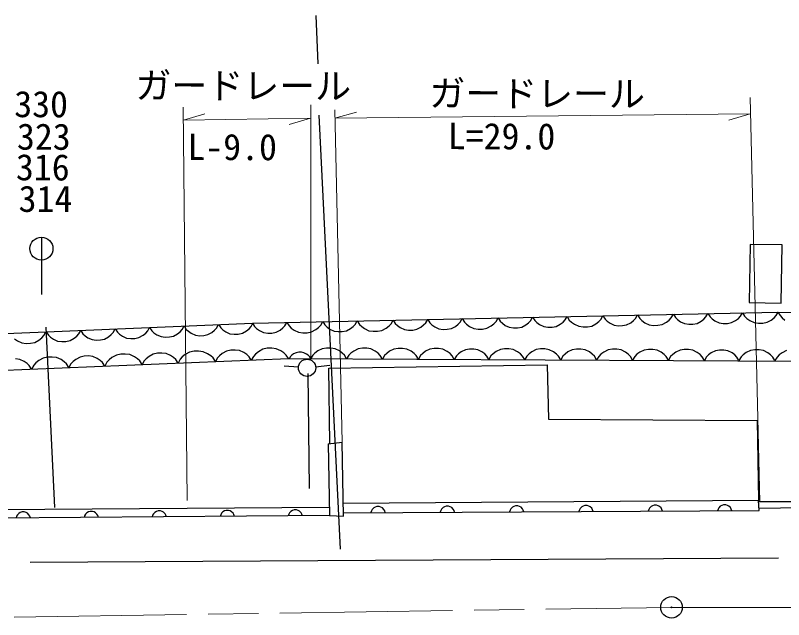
# Model space of a CAD drawing. Units: millimetres, scale not verified. Extents: x 40000 to 680000, y 20000 to 380000.
# Drawn here: x 125952 to 179404, y 285210 to 327284 of the extents above; entities that cross this region are included whole.
import ezdxf
from ezdxf.enums import TextEntityAlignment as Align

# ---------------------------------------------------------------- set-up
doc = ezdxf.new("R2010")
doc.units = ezdxf.units.MM
doc.header["$LTSCALE"] = 1000
doc.linetypes.add('CHAIN', pattern=[18.5, 12, -1.5, 3.5, -1.5])
for name, color, linetype, lineweight in [('M-BGD', 7, 'Continuous', 25), ('M-BMK', 2, 'CHAIN', 13), ('M-BMK-SRVR', 3, 'Continuous', 25), ('M-STR-HTXT', 7, 'Continuous', 13), ('M-STR-STRC', 7, 'Continuous', 25)]:
    doc.layers.add(name, color=color, linetype=linetype, lineweight=lineweight)
doc.styles.add('ＭＳ ゴシック', font='')
doc.styles.get('ＭＳ ゴシック').set_extended_font_data('MS Gothic')

msp = doc.modelspace()

# ---------------------------------------------------------------- linework, layer by layer
at = {"layer": 'M-BGD'}
for p, q in [((177081, 311338), (177009, 307281)), ((179311, 311298), (177081, 311338)), ((179239, 307242), (179311, 311298)), ((177009, 307281), (179239, 307242)), ((142442, 305859), (179010, 306628)), ((164198, 306076), (164337, 306319)), ((164337, 306319), (164492, 306073)), ((166691, 306119), (166836, 306372)), ((166836, 306372), (166985, 306135)), ((169097, 306180), (169236, 306423)), ((169236, 306423), (169391, 306176)), ((171590, 306222), (171735, 306475)), ((171735, 306475), (171884, 306238)), ((173855, 306136), (173996, 306283)), ((173996, 306283), (174134, 306526)), ((174134, 306526), (174284, 306289)), ((174284, 306289), (174431, 306148)), ((176254, 306186), (176395, 306333)), ((176395, 306333), (176534, 306576)), ((176534, 306576), (176689, 306329)), ((176689, 306329), (176842, 306183)), ((178742, 306223), (178889, 306376)), ((178889, 306376), (179033, 306629)), ((179010, 306628), (179155, 306375)), ((179010, 306628), (223807, 305585)), ((179155, 306375), (179301, 306221)), ((128098, 305248), (142442, 305859)), ((139953, 305512), (140087, 305758)), ((140087, 305758), (140241, 305525)), ((142351, 305615), (142485, 305860)), ((142442, 305859), (142591, 305622)), ((144702, 305666), (144841, 305909)), ((144841, 305909), (144996, 305662)), ((147196, 305709), (147340, 305962)), ((147340, 305962), (147489, 305725)), ((149460, 305622), (149601, 305769)), ((149601, 305769), (149740, 306012)), ((149740, 306012), (149895, 305765)), ((149895, 305765), (150048, 305619)), ((151948, 305659), (152095, 305812)), ((152095, 305812), (152239, 306065)), ((152239, 306065), (152388, 305828)), ((152388, 305828), (152535, 305687)), ((154359, 305725), (154500, 305872)), ((154500, 305872), (154639, 306115)), ((154639, 306115), (154788, 305878)), ((154788, 305878), (154935, 305737)), ((156569, 305628), (156758, 305776)), ((156758, 305776), (156899, 305923)), ((156899, 305923), (157038, 306166)), ((157038, 306166), (157194, 305919)), ((157194, 305919), (157347, 305772)), ((157347, 305772), (157550, 305626)), ((159049, 305658), (159246, 305812)), ((159246, 305812), (159393, 305965)), ((159393, 305965), (159538, 306218)), ((159538, 306218), (159687, 305982)), ((159687, 305982), (159834, 305841)), ((159834, 305841), (160029, 305701)), ((161468, 305731), (161657, 305879)), ((161657, 305879), (161798, 306026)), ((161798, 306026), (161937, 306269)), ((161937, 306269), (162086, 306032)), ((162086, 306032), (162233, 305891)), ((162233, 305891), (162428, 305751)), ((162428, 305751), (162719, 305613)), ((163583, 305631), (163868, 305781)), ((163868, 305781), (164057, 305929)), ((164057, 305929), (164198, 306076)), ((164492, 306073), (164645, 305926)), ((164645, 305926), (164848, 305780)), ((164848, 305780), (165151, 305636)), ((166051, 305655), (166348, 305812)), ((166348, 305812), (166545, 305966)), ((166545, 305966), (166691, 306119)), ((166985, 306135), (167132, 305994)), ((167132, 305994), (167327, 305854)), ((167327, 305854), (167618, 305716)), ((168482, 305735), (168767, 305885)), ((168767, 305885), (168956, 306033)), ((168956, 306033), (169097, 306180)), ((169391, 306176), (169544, 306029)), ((169544, 306029), (169747, 305883)), ((169747, 305883), (170050, 305740)), ((170651, 305702), (170950, 305758)), ((170950, 305758), (171247, 305915)), ((171247, 305915), (171444, 306069)), ((171444, 306069), (171590, 306222)), ((171884, 306238), (172031, 306097)), ((172031, 306097), (172226, 305957)), ((172226, 305957), (172517, 305819)), ((172517, 305819), (172806, 305778)), ((172806, 305778), (173094, 305784)), ((173094, 305784), (173381, 305838)), ((173381, 305838), (173666, 305988)), ((173666, 305988), (173855, 306136)), ((174431, 306148), (174625, 306008)), ((174625, 306008), (174916, 305870)), ((174916, 305870), (175205, 305828)), ((175205, 305828), (175493, 305834)), ((175493, 305834), (175780, 305888)), ((175780, 305888), (176065, 306038)), ((176065, 306038), (176254, 306186)), ((176842, 306183), (177045, 306037)), ((177045, 306037), (177349, 305893)), ((177349, 305893), (177649, 305849)), ((177649, 305849), (177949, 305856)), ((177949, 305856), (178248, 305912)), ((178248, 305912), (178545, 306068)), ((178545, 306068), (178742, 306223)), ((179301, 306221), (179498, 306067)), ((88304, 303611), (128098, 305248)), ((127931, 304991), (128070, 305247)), ((128098, 305248), (128252, 305014)), ((130362, 305104), (130496, 305350)), ((130496, 305350), (130650, 305116)), ((132760, 305206), (132893, 305452)), ((132893, 305452), (133047, 305218)), ((133047, 305218), (133197, 305081)), ((135020, 305158), (135158, 305308)), ((135158, 305308), (135291, 305554)), ((135291, 305554), (135445, 305320)), ((135445, 305320), (135595, 305183)), ((137232, 305108), (137418, 305260)), ((137418, 305260), (137555, 305410)), ((137555, 305410), (137689, 305656)), ((137689, 305656), (137843, 305423)), ((137843, 305423), (137993, 305285)), ((137993, 305285), (138191, 305149)), ((139630, 305210), (139815, 305362)), ((139815, 305362), (139953, 305512)), ((140241, 305525), (140391, 305387)), ((140391, 305387), (140589, 305251)), ((140589, 305251), (140883, 305120)), ((141746, 305156), (142028, 305313)), ((142028, 305313), (142213, 305465)), ((142213, 305465), (142351, 305615)), ((142591, 305622), (142738, 305481)), ((142738, 305481), (142933, 305341)), ((142933, 305341), (143223, 305203)), ((143800, 305167), (144087, 305221)), ((144087, 305221), (144372, 305371)), ((144372, 305371), (144561, 305519)), ((144561, 305519), (144702, 305666)), ((144996, 305662), (145149, 305516)), ((145149, 305516), (145352, 305370)), ((145352, 305370), (145656, 305226)), ((145656, 305226), (145957, 305182)), ((146256, 305189), (146555, 305245)), ((146555, 305245), (146852, 305401)), ((146852, 305401), (147049, 305555)), ((147049, 305555), (147196, 305709)), ((147489, 305725), (147636, 305584)), ((147636, 305584), (147831, 305444)), ((147831, 305444), (148122, 305306)), ((148122, 305306), (148411, 305264)), ((148411, 305264), (148699, 305270)), ((148699, 305270), (148986, 305324)), ((148986, 305324), (149271, 305474)), ((149271, 305474), (149460, 305622)), ((150048, 305619), (150251, 305473)), ((150251, 305473), (150554, 305329)), ((150554, 305329), (150855, 305286)), ((150855, 305286), (151155, 305292)), ((151155, 305292), (151454, 305348)), ((151454, 305348), (151751, 305504)), ((151751, 305504), (151948, 305659)), ((152535, 305687), (152730, 305547)), ((152730, 305547), (153021, 305409)), ((153021, 305409), (153310, 305367)), ((153310, 305367), (153598, 305373)), ((153598, 305373), (153885, 305427)), ((153885, 305427), (154170, 305577)), ((154170, 305577), (154359, 305725)), ((154935, 305737), (155130, 305598)), ((155130, 305598), (155421, 305460)), ((155421, 305460), (155710, 305418)), ((155710, 305418), (155998, 305424)), ((155998, 305424), (156285, 305478)), ((156285, 305478), (156569, 305628)), ((157550, 305626), (157853, 305483)), ((157853, 305483), (158154, 305439)), ((158154, 305439), (158454, 305445)), ((158454, 305445), (158753, 305502)), ((158753, 305502), (159049, 305658)), ((160029, 305701), (160320, 305563)), ((160320, 305563), (160609, 305521)), ((160609, 305521), (160897, 305527)), ((160897, 305527), (161184, 305581)), ((161184, 305581), (161468, 305731)), ((162719, 305613), (163008, 305571)), ((163008, 305571), (163296, 305577)), ((163296, 305577), (163583, 305631)), ((165151, 305636), (165452, 305593)), ((165452, 305593), (165752, 305599)), ((165752, 305599), (166051, 305655)), ((167618, 305716), (167907, 305674)), ((167907, 305674), (168195, 305680)), ((168195, 305680), (168482, 305735)), ((170050, 305740), (170351, 305696)), ((170351, 305696), (170651, 305702)), ((125889, 304757), (126095, 304615)), ((127593, 304677), (127787, 304835)), ((127787, 304835), (127931, 304991)), ((128252, 305014), (128402, 304876)), ((128402, 304876), (128600, 304741)), ((128600, 304741), (128894, 304609)), ((129757, 304646), (130038, 304802)), ((130038, 304802), (130224, 304954)), ((130224, 304954), (130362, 305104)), ((130650, 305116), (130800, 304978)), ((130800, 304978), (130998, 304843)), ((130998, 304843), (131291, 304711)), ((131291, 304711), (131581, 304675)), ((131581, 304675), (131869, 304688)), ((131869, 304688), (132155, 304748)), ((132155, 304748), (132436, 304904)), ((132436, 304904), (132622, 305056)), ((132622, 305056), (132760, 305206)), ((133197, 305081), (133395, 304945)), ((133395, 304945), (133689, 304813)), ((133689, 304813), (133979, 304778)), ((133979, 304778), (134267, 304790)), ((134267, 304790), (134552, 304850)), ((134552, 304850), (134834, 305006)), ((134834, 305006), (135020, 305158)), ((135595, 305183), (135793, 305047)), ((135793, 305047), (136087, 304915)), ((136087, 304915), (136377, 304880)), ((136377, 304880), (136665, 304892)), ((136665, 304892), (136950, 304952)), ((136950, 304952), (137232, 305108)), ((138191, 305149), (138485, 305017)), ((138485, 305017), (138775, 304982)), ((138775, 304982), (139062, 304994)), ((139062, 304994), (139348, 305054)), ((139348, 305054), (139630, 305210)), ((140883, 305120), (141173, 305084)), ((141173, 305084), (141460, 305096)), ((141460, 305096), (141746, 305156)), ((143223, 305203), (143512, 305161)), ((143512, 305161), (143800, 305167)), ((145957, 305182), (146256, 305189)), ((126095, 304615), (126401, 304477)), ((126401, 304477), (126702, 304440)), ((126702, 304440), (127002, 304452)), ((127002, 304452), (127300, 304514)), ((127300, 304514), (127593, 304677)), ((128894, 304609), (129183, 304573)), ((129183, 304573), (129471, 304586)), ((129471, 304586), (129757, 304646)), ((132979, 303624), (132674, 303456)), ((133289, 303689), (132979, 303624)), ((133600, 303702), (133289, 303689)), ((133914, 303662), (133600, 303702)), ((134232, 303519), (133914, 303662)), ((135546, 303700), (135252, 303538)), ((135844, 303762), (135546, 303700)), ((136144, 303774), (135844, 303762)), ((136445, 303737), (136144, 303774)), ((136751, 303599), (136445, 303737)), ((137769, 303662), (137568, 303498)), ((138075, 303830), (137769, 303662)), ((138385, 303895), (138075, 303830)), ((138696, 303908), (138385, 303895)), ((139010, 303868), (138696, 303908)), ((139328, 303725), (139010, 303868)), ((139542, 303578), (139328, 303725)), ((140348, 303744), (140154, 303586)), ((140642, 303906), (140348, 303744)), ((140940, 303968), (140642, 303906)), ((141239, 303980), (140940, 303968)), ((141541, 303943), (141239, 303980)), ((141847, 303805), (141541, 303943)), ((142053, 303663), (141847, 303805)), ((142209, 303519), (142053, 303663)), ((142664, 303704), (142514, 303542)), ((142865, 303868), (142664, 303704)), ((143171, 304037), (142865, 303868)), ((143480, 304101), (143171, 304037)), ((143792, 304114), (143480, 304101)), ((144106, 304074), (143792, 304114)), ((144424, 303931), (144106, 304074)), ((144638, 303784), (144424, 303931)), ((144800, 303634), (144638, 303784)), ((144967, 303381), (144800, 303634)), ((145188, 303620), (145098, 303530)), ((145309, 303709), (145188, 303620)), ((145489, 303798), (145309, 303709)), ((145669, 303827), (145489, 303798)), ((145849, 303827), (145669, 303827)), ((146029, 303796), (145849, 303827)), ((146209, 303705), (146029, 303796)), ((146328, 303614), (146209, 303705)), ((146418, 303524), (146328, 303614)), ((146643, 303623), (146492, 303374)), ((146794, 303772), (146643, 303623)), ((146994, 303922), (146794, 303772)), ((147295, 304070), (146994, 303922)), ((147595, 304119), (147295, 304070)), ((147895, 304118), (147595, 304119)), ((148195, 304067), (147895, 304118)), ((148494, 303916), (148195, 304067)), ((148694, 303765), (148494, 303916)), ((148843, 303614), (148694, 303765)), ((148992, 303364), (148843, 303614)), ((149143, 303613), (148992, 303364)), ((149294, 303762), (149143, 303613)), ((149494, 303912), (149294, 303762)), ((149795, 304060), (149494, 303912)), ((150095, 304109), (149795, 304060)), ((150395, 304108), (150095, 304109)), ((150695, 304057), (150395, 304108)), ((150994, 303906), (150695, 304057)), ((151194, 303755), (150994, 303906)), ((151343, 303604), (151194, 303755)), ((151794, 303752), (151643, 303603)), ((151994, 303902), (151794, 303752)), ((152295, 304050), (151994, 303902)), ((152595, 304099), (152295, 304050)), ((152895, 304098), (152595, 304099)), ((153195, 304047), (152895, 304098)), ((153494, 303896), (153195, 304047)), ((153694, 303745), (153494, 303896)), ((153843, 303594), (153694, 303745)), ((154294, 303742), (154143, 303593)), ((154494, 303892), (154294, 303742)), ((154795, 304040), (154494, 303892)), ((155095, 304089), (154795, 304040)), ((155395, 304088), (155095, 304089)), ((155695, 304037), (155395, 304088)), ((155994, 303886), (155695, 304037)), ((156194, 303735), (155994, 303886)), ((156343, 303584), (156194, 303735)), ((156782, 303717), (156637, 303573)), ((156974, 303860), (156782, 303717)), ((157263, 304003), (156974, 303860)), ((157551, 304049), (157263, 304003)), ((157839, 304048), (157551, 304049)), ((158127, 303999), (157839, 304048)), ((158414, 303854), (158127, 303999)), ((158606, 303709), (158414, 303854)), ((158749, 303565), (158606, 303709)), ((159194, 303723), (159043, 303573)), ((159394, 303872), (159194, 303723)), ((159695, 304021), (159394, 303872)), ((159995, 304070), (159695, 304021)), ((160295, 304068), (159995, 304070)), ((160595, 304017), (160295, 304068)), ((160894, 303866), (160595, 304017)), ((161094, 303715), (160894, 303866)), ((161243, 303565), (161094, 303715)), ((161694, 303713), (161543, 303563)), ((161894, 303862), (161694, 303713)), ((162195, 304011), (161894, 303862)), ((162495, 304060), (162195, 304011)), ((162795, 304058), (162495, 304060)), ((163095, 304007), (162795, 304058)), ((163394, 303856), (163095, 304007)), ((163594, 303705), (163394, 303856)), ((163743, 303555), (163594, 303705)), ((164194, 303703), (164043, 303553)), ((164394, 303852), (164194, 303703)), ((164695, 304001), (164394, 303852)), ((164995, 304050), (164695, 304001)), ((165295, 304048), (164995, 304050)), ((165595, 303997), (165295, 304048)), ((165894, 303846), (165595, 303997)), ((166094, 303695), (165894, 303846)), ((166243, 303545), (166094, 303695)), ((166694, 303693), (166543, 303543)), ((166894, 303842), (166694, 303693)), ((167195, 303991), (166894, 303842)), ((167495, 304040), (167195, 303991)), ((167795, 304038), (167495, 304040)), ((168095, 303987), (167795, 304038)), ((168394, 303836), (168095, 303987)), ((168594, 303685), (168394, 303836)), ((168743, 303535), (168594, 303685)), ((169194, 303683), (169043, 303534)), ((169394, 303832), (169194, 303683)), ((169695, 303981), (169394, 303832)), ((169995, 304030), (169695, 303981)), ((170295, 304029), (169995, 304030)), ((170595, 303977), (170295, 304029)), ((170894, 303826), (170595, 303977)), ((171094, 303675), (170894, 303826)), ((171243, 303525), (171094, 303675)), ((171694, 303673), (171543, 303524)), ((171894, 303822), (171694, 303673)), ((172195, 303971), (171894, 303822)), ((172495, 304020), (172195, 303971)), ((172795, 304019), (172495, 304020)), ((173095, 303967), (172795, 304019)), ((173394, 303816), (173095, 303967)), ((173594, 303665), (173394, 303816)), ((173743, 303515), (173594, 303665)), ((174182, 303647), (174037, 303504)), ((174374, 303790), (174182, 303647)), ((174663, 303933), (174374, 303790)), ((174951, 303980), (174663, 303933)), ((175239, 303979), (174951, 303980)), ((175527, 303930), (175239, 303979)), ((175814, 303784), (175527, 303930)), ((176006, 303640), (175814, 303784)), ((176149, 303495), (176006, 303640)), ((176594, 303653), (176443, 303504)), ((176794, 303803), (176594, 303653)), ((177095, 303951), (176794, 303803)), ((177395, 304000), (177095, 303951)), ((177695, 303999), (177395, 304000)), ((177995, 303948), (177695, 303999)), ((178294, 303797), (177995, 303948)), ((178494, 303646), (178294, 303797)), ((178643, 303495), (178494, 303646)), ((179094, 303643), (178943, 303494)), ((179294, 303793), (179094, 303643)), ((179595, 303941), (179294, 303793)), ((88869, 301112), (144967, 303381)), ((126254, 303324), (125952, 303362)), ((126560, 303187), (126254, 303324)), ((126765, 303045), (126560, 303187)), ((127376, 303086), (127227, 302923)), ((127578, 303250), (127376, 303086)), ((127883, 303418), (127578, 303250)), ((128193, 303483), (127883, 303418)), ((128505, 303496), (128193, 303483)), ((128818, 303456), (128505, 303496)), ((129137, 303313), (128818, 303456)), ((129351, 303165), (129137, 303313)), ((129513, 303016), (129351, 303165)), ((129963, 303174), (129819, 303018)), ((130157, 303332), (129963, 303174)), ((130450, 303494), (130157, 303332)), ((130748, 303556), (130450, 303494)), ((131048, 303568), (130748, 303556)), ((131350, 303531), (131048, 303568)), ((131655, 303393), (131350, 303531)), ((131861, 303251), (131655, 303393)), ((132017, 303107), (131861, 303251)), ((132177, 302863), (132017, 303107)), ((132323, 303130), (132177, 302863)), ((132472, 303292), (132323, 303130)), ((132674, 303456), (132472, 303292)), ((134447, 303372), (134232, 303519)), ((134609, 303222), (134447, 303372)), ((134775, 302968), (134609, 303222)), ((134915, 303224), (134775, 302968)), ((135059, 303380), (134915, 303224)), ((135252, 303538), (135059, 303380)), ((136957, 303457), (136751, 303599)), ((137113, 303313), (136957, 303457)), ((137273, 303069), (137113, 303313)), ((137418, 303336), (137273, 303069)), ((137568, 303498), (137418, 303336)), ((139705, 303428), (139542, 303578)), ((139871, 303175), (139705, 303428)), ((140011, 303430), (139871, 303175)), ((140154, 303586), (140011, 303430)), ((142369, 303276), (142209, 303519)), ((142514, 303542), (142369, 303276)), ((144967, 303381), (194802, 303154)), ((145098, 303530), (145007, 303380)), ((146507, 303374), (146418, 303524)), ((151492, 303354), (151343, 303604)), ((151643, 303603), (151492, 303354)), ((153992, 303344), (153843, 303594)), ((154143, 303593), (153992, 303344)), ((156492, 303334), (156343, 303584)), ((156637, 303573), (156492, 303334)), ((158892, 303324), (158749, 303565)), ((159043, 303573), (158892, 303324)), ((161392, 303314), (161243, 303565)), ((161543, 303563), (161392, 303314)), ((163892, 303304), (163743, 303555)), ((164043, 303553), (163892, 303304)), ((166392, 303294), (166243, 303545)), ((166543, 303543), (166392, 303294)), ((168892, 303284), (168743, 303535)), ((169043, 303534), (168892, 303284)), ((171392, 303274), (171243, 303525)), ((171543, 303524), (171392, 303274)), ((173892, 303264), (173743, 303515)), ((174037, 303504), (173892, 303264)), ((176292, 303255), (176149, 303495)), ((176443, 303504), (176292, 303255)), ((178792, 303245), (178643, 303495)), ((178943, 303494), (178792, 303245)), ((126921, 302901), (126765, 303045)), ((127081, 302657), (126921, 302901)), ((127227, 302923), (127081, 302657)), ((129679, 302762), (129513, 303016)), ((129819, 303018), (129679, 302762)), ((145651, 302792), (144654, 302868)), ((146845, 302810), (147840, 302918)), ((147758, 302719), (162946, 302957)), ((147842, 297468), (147758, 302719)), ((162946, 302957), (163049, 299164)), ((146410, 294336), (146316, 302337)), ((163049, 299164), (177561, 299083)), ((177561, 299083), (177666, 293509)), ((147717, 297452), (148697, 297575)), ((147717, 297452), (147798, 292451)), ((148782, 292404), (148697, 297575)), ((177666, 293509), (148767, 293302)), ((177712, 292800), (177666, 293509)), ((177712, 292800), (177666, 293509)), ((110133, 292796), (147789, 293039)), ((150887, 292985), (150788, 292884)), ((150987, 293045), (150887, 292985)), ((151107, 293086), (150987, 293045)), ((151267, 293087), (151107, 293086)), ((151387, 293047), (151267, 293087)), ((151487, 292988), (151387, 293047)), ((151588, 292888), (151487, 292988)), ((155710, 293009), (155610, 292908)), ((155809, 293069), (155710, 293009)), ((155929, 293110), (155809, 293069)), ((156089, 293111), (155929, 293110)), ((156209, 293071), (156089, 293111)), ((156310, 293012), (156209, 293071)), ((156410, 292912), (156310, 293012)), ((160433, 292933), (160373, 292832)), ((160532, 293033), (160433, 292933)), ((160632, 293094), (160532, 293033)), ((160751, 293134), (160632, 293094)), ((160911, 293135), (160751, 293134)), ((161032, 293096), (160911, 293135)), ((161132, 293036), (161032, 293096)), ((161232, 292937), (161132, 293036)), ((161293, 292837), (161232, 292937)), ((165255, 292957), (165195, 292857)), ((165354, 293057), (165255, 292957)), ((165454, 293118), (165354, 293057)), ((165574, 293159), (165454, 293118)), ((165734, 293159), (165574, 293159)), ((165854, 293120), (165734, 293159)), ((165954, 293060), (165854, 293120)), ((166055, 292961), (165954, 293060)), ((166115, 292861), (166055, 292961)), ((170077, 292981), (170018, 292881)), ((170177, 293082), (170077, 292981)), ((170276, 293142), (170177, 293082)), ((170396, 293183), (170276, 293142)), ((170556, 293184), (170396, 293183)), ((170676, 293144), (170556, 293184)), ((170777, 293085), (170676, 293144)), ((170877, 292985), (170777, 293085)), ((170938, 292886), (170877, 292985)), ((174900, 293005), (174840, 292905)), ((174999, 293106), (174900, 293005)), ((175099, 293166), (174999, 293106)), ((175219, 293207), (175099, 293166)), ((175379, 293208), (175219, 293207)), ((175499, 293168), (175379, 293208)), ((175599, 293109), (175499, 293168)), ((175700, 293009), (175599, 293109)), ((175760, 292910), (175700, 293009)), ((181382, 293414), (177672, 293408)), ((177700, 292980), (181399, 293033)), ((147798, 292451), (109933, 292169)), ((126038, 292409), (125999, 292289)), ((126097, 292509), (126038, 292409)), ((126197, 292610), (126097, 292509)), ((126296, 292671), (126197, 292610)), ((126416, 292712), (126296, 292671)), ((126576, 292713), (126416, 292712)), ((126696, 292674), (126576, 292713)), ((126797, 292615), (126696, 292674)), ((126897, 292515), (126797, 292615)), ((126958, 292416), (126897, 292515)), ((126999, 292296), (126958, 292416)), ((130771, 292444), (130732, 292324)), ((130830, 292545), (130771, 292444)), ((130930, 292645), (130830, 292545)), ((131029, 292706), (130930, 292645)), ((131149, 292747), (131029, 292706)), ((131309, 292748), (131149, 292747)), ((131429, 292709), (131309, 292748)), ((131530, 292650), (131429, 292709)), ((131630, 292550), (131530, 292650)), ((131691, 292451), (131630, 292550)), ((131732, 292331), (131691, 292451)), ((135504, 292479), (135465, 292359)), ((135564, 292580), (135504, 292479)), ((135663, 292680), (135564, 292580)), ((135762, 292741), (135663, 292680)), ((135882, 292782), (135762, 292741)), ((136042, 292783), (135882, 292782)), ((136162, 292744), (136042, 292783)), ((136263, 292685), (136162, 292744)), ((136364, 292586), (136263, 292685)), ((136424, 292486), (136364, 292586)), ((136465, 292366), (136424, 292486)), ((140238, 292515), (140198, 292394)), ((140297, 292615), (140238, 292515)), ((140396, 292716), (140297, 292615)), ((140496, 292776), (140396, 292716)), ((140615, 292817), (140496, 292776)), ((140775, 292819), (140615, 292817)), ((140896, 292779), (140775, 292819)), ((140996, 292720), (140896, 292779)), ((141097, 292621), (140996, 292720)), ((141158, 292521), (141097, 292621)), ((141198, 292402), (141158, 292521)), ((144971, 292550), (144932, 292429)), ((145030, 292650), (144971, 292550)), ((145129, 292751), (145030, 292650)), ((145229, 292812), (145129, 292751)), ((145349, 292853), (145229, 292812)), ((145509, 292854), (145349, 292853)), ((145629, 292815), (145509, 292854)), ((145729, 292755), (145629, 292815)), ((145830, 292656), (145729, 292755)), ((145891, 292557), (145830, 292656)), ((145932, 292437), (145891, 292557)), ((147798, 292451), (148782, 292404)), ((148778, 292654), (177712, 292800)), ((150728, 292784), (150689, 292664)), ((150788, 292884), (150728, 292784)), ((151648, 292788), (151588, 292888)), ((151689, 292669), (151648, 292788)), ((155551, 292808), (155511, 292688)), ((155610, 292908), (155551, 292808)), ((156471, 292813), (156410, 292912)), ((156511, 292693), (156471, 292813)), ((160373, 292832), (160334, 292712)), ((161334, 292717), (161293, 292837)), ((165195, 292857), (165156, 292736)), ((166156, 292741), (166115, 292861)), ((170018, 292881), (169978, 292761)), ((170978, 292766), (170938, 292886)), ((174840, 292905), (174801, 292785)), ((175801, 292790), (175760, 292910))]:
    msp.add_line(p, q, dxfattribs=at)
msp.add_circle((146249, 302745), 600, dxfattribs=at)
at = {"layer": 'M-BMK'}
for p, q in [((107368, 285103), (171605, 286067)), ((171605, 286067), (241193, 286010))]:
    msp.add_line(p, q, dxfattribs=at)
at = {"layer": 'M-BMK-SRVR'}
for radius in [750, 30]:
    msp.add_circle((171605, 286067), radius, dxfattribs=at)
at = {"layer": 'M-STR-HTXT'}
for p, q in [((177071, 321557), (177748, 293408)), ((137896, 293497), (137637, 320898)), ((146517, 321059), (146507, 303374)), ((137640, 319977), (139133, 320422)), ((148172, 320700), (148697, 297575)), ((148180, 320116), (149676, 320552)), ((148186, 320116), (177086, 320422)), ((177086, 320422), (175591, 319986)), ((137646, 319978), (146496, 320121)), ((146496, 320121), (145003, 319677))]:
    msp.add_line(p, q, dxfattribs=at)
at = {"layer": 'M-STR-STRC'}
for p, q in [((147016, 323901), (146879, 327284)), ((148564, 290111), (147094, 320334)), ((127768, 311843), (127768, 307843)), ((128071, 305574), (128672, 293021)), ((126975, 289209), (179054, 289512))]:
    msp.add_line(p, q, dxfattribs=at)
msp.add_circle((127768, 311043), 800, dxfattribs=at)

# ---------------------------------------------------------------- texts
at = {"layer": 'M-STR-HTXT', "style": 'ＭＳ ゴシック'}
for s, p in [('ガードレール', (134305, 320944)), ('ガードレール', (154748, 320398)), ('L=29.0', (156033, 317420)), ('L-9.0', (137913, 316667))]:
    msp.add_text(s, height=1833, rotation=359.8, dxfattribs=at).set_placement(p, align=Align.BOTTOM_LEFT)
at = {"layer": 'M-STR-STRC', "style": 'ＭＳ ゴシック'}
for s, p in [('330', (125870, 319646)), ('323', (126057, 317382)), ('316', (125986, 315249)), ('314', (126174, 313050))]:
    msp.add_text(s, height=1833, rotation=359.8, dxfattribs=at).set_placement(p, align=Align.BOTTOM_LEFT)

doc.saveas('drawing.dxf')
